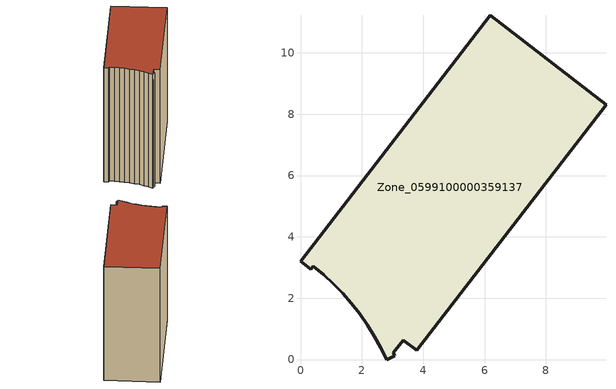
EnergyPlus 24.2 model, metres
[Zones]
Zone_0599100000359137
 floor ground (C_G): 3.35,0.64 3.02,0.23 3.07,0.12 2.81,0 2.62,0.39 2.41,0.77 2.18,1.14 1.93,1.49 1.66,1.83 1.37,2.16 1.07,2.47 0.75,2.77 0.42,3.04 0.34,2.94 0,3.2 6.18,11.22 9.96,8.31 3.79,0.3 z3.55
 wall outside (C_F): 0.42,3.04 0.75,2.77 1.07,2.47 1.37,2.16 1.66,1.83 1.93,1.49 2.18,1.14 2.41,0.77 2.62,0.39 2.81,0 3.07,0.12 3.02,0.23 3.35,0.64 3.79,0.3 9.96,8.31 6.18,11.22 0,3.2 0.34,2.94 0.42,3.04 z3.55:14.73
 roof outside (C_R): 3.79,0.3 9.96,8.31 6.18,11.22 0,3.2 0.34,2.94 0.42,3.04 0.75,2.77 1.07,2.47 1.37,2.16 1.66,1.83 1.93,1.49 2.18,1.14 2.41,0.77 2.62,0.39 2.81,0 3.07,0.12 3.02,0.23 3.35,0.64 z14.73
[BUILDING]
Pand.0599100000359137: North Axis=0; Terrain=City; Loads Convergence Tolerance Value=0.04; Temperature Convergence Tolerance Value=0.4; Solar Distribution=FullExterior; Maximum Number of Warmup Days=25; Minimum Number of Warmup Days=1
[Site:Location]
Rotterdam.The.Hague.AP_ZH_NLD Design_Conditions: Latitude=51.96; Longitude=4.45; Time Zone=1; Elevation=-4.5
[SITE:GROUNDTEMPERATURE:BUILDINGSURFACE]
18, 18, 18, 18, 18, 18, 18, 18, 18, 18, 18, 18
[MATERIAL] Thermal Absorptance=0.9; Solar Absorptance=0.7; Visible Absorptance=0.7
Name | Roughness | Thickness | Conductivity | Density | Specific Heat
G.TI.1992-2005 | MediumSmooth | 0.15 | 0.06 | 540 | 1210
F.TI.1992-2005 | Rough | 0.3 | 0.12 | 1920 | 840
R.TI.1992-2005 | MediumRough | 0.2 | 0.08 | 1500 | 1000
[CONSTRUCTION]
C_G: G.TI.1992-2005
C_F: F.TI.1992-2005
C_R: R.TI.1992-2005
[ZONE]
Zone_0599100000359137: Type=1; Multiplier=1; Ceiling Height=Autocalculate; Volume=Autocalculate; Floor Area=autocalculate; Part of Total Floor Area=Yes
[ZONEINFILTRATION:DESIGNFLOWRATE]
Infil_Zone_0599100000359137: Zone or ZoneList or Space or SpaceList=Zone_0599100000359137; Schedule=AlwaysOn; Design Flow Rate Calculation Method=Flow/Area; Flow Rate per Floor Area=0.0015; Constant Term Coefficient=1; Temperature Term Coefficient=0; Velocity Term Coefficient=0; Velocity Squared Term Coefficient=0
[HVACTEMPLATE:ZONE:IDEALLOADSAIRSYSTEM]
Zone_0599100000359137: Maximum Heating Supply Air Temperature=50; Minimum Cooling Supply Air Temperature=13; Maximum Heating Supply Air Humidity Ratio=0.0156; Minimum Cooling Supply Air Humidity Ratio=0.0077; Heating Limit=NoLimit; Cooling Limit=NoLimit; Dehumidification Control Type=ConstantSensibleHeatRatio; Cooling Sensible Heat Ratio=0.7; Dehumidification Setpoint=60; Humidification Control Type=None; Humidification Setpoint=30; Outdoor Air Method=None; Outdoor Air Flow Rate per Person=0.00944; Outdoor Air Flow Rate per Zone Floor Area=0; Outdoor Air Flow Rate per Zone=0; Demand Controlled Ventilation Type=None; Outdoor Air Economizer Type=NoEconomizer; Heat Recovery Type=None; Sensible Heat Recovery Effectiveness=0.7; Latent Heat Recovery Effectiveness=0.65
[ZONECONTROL:THERMOSTAT]
ThermostatControl_Zone_0599100000359137: Zone or ZoneList=Zone_0599100000359137; Control Type Schedule=DualSetpointControlType; Control 1=Thermostat_Zone_0599100000359137; Temperature Difference Between Cutout And Setpoint=0
[THERMOSTATSETPOINT:DUALSETPOINT]
Thermostat_Zone_0599100000359137: Heating Setpoint Temperature Schedule=HeatingSetpoint_Zone_0599100000359137; Cooling Setpoint Temperature Schedule=CoolingSetpoint_Zone_0599100000359137
[SCHEDULE:COMPACT]
HeatingSetpoint_Zone_0599100000359137: Through: 12/31, For: AllDays, Until: 24:00, 21
CoolingSetpoint_Zone_0599100000359137: Through: 12/31, For: AllDays, Until: 24:00, 24
DualSetpointControlType: Through: 12/31, For: AllDays, Until: 24:00, 4
AlwaysOn: Through: 12/31, For: AllDays, Until: 24:00, 1
